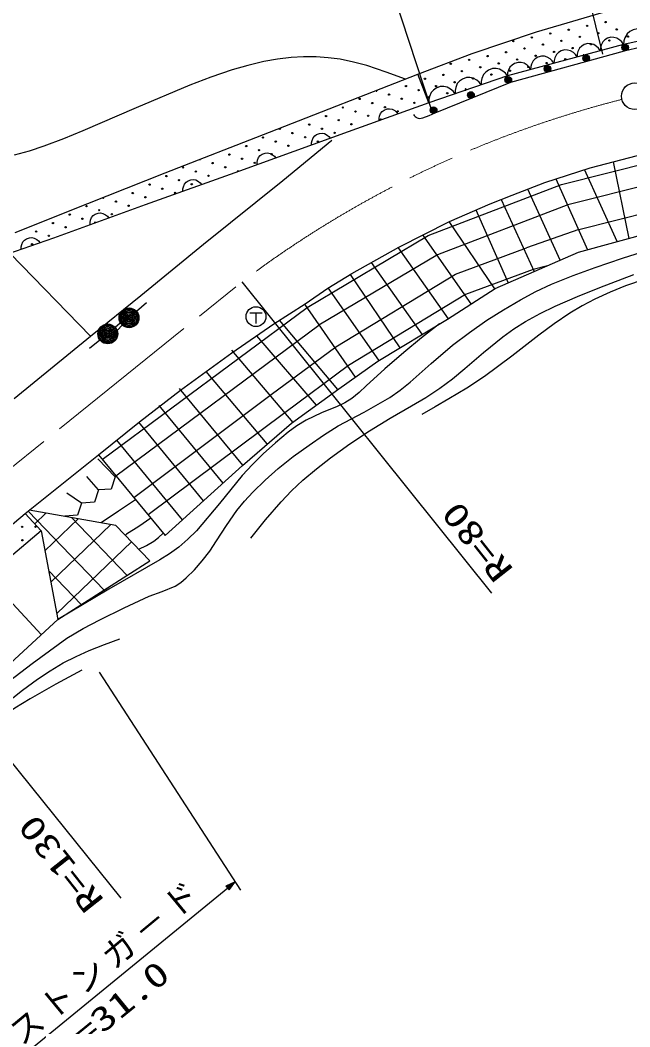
# Model space of a CAD drawing. Units: millimetres, scale not verified. Extents: x 40000 to 680000, y 20000 to 380000.
# Drawn here: x 114295 to 160059, y 242903 to 318532 of the extents above; entities that cross this region are included whole.
import ezdxf
from ezdxf.enums import TextEntityAlignment as Align

# ---------------------------------------------------------------- set-up
doc = ezdxf.new("R2010")
doc.units = ezdxf.units.MM
doc.header["$LTSCALE"] = 1000
doc.linetypes.add('CHAIN', pattern=[18.5, 12, -1.5, 3.5, -1.5])
doc.layers.add('M-BGD', color=7, linetype='Continuous', lineweight=25)
doc.layers.add('M-BMK', color=2, linetype='CHAIN', lineweight=13)
doc.styles.add('ＭＳ ゴシック', font='')
doc.styles.get('ＭＳ ゴシック').set_extended_font_data('MS Gothic')

# ---------------------------------------------------------------- blocks, each defined once
blk = doc.blocks.new('BUHIN2')
at = {"color": 7, "linetype": 'Continuous', "lineweight": 25}
blk.add_circle((0, 0), 995, dxfattribs=at)
blk = doc.blocks.new('BUHIN26')
at = {"color": 7, "linetype": 'Continuous', "lineweight": 25}
blk.add_lwpolyline([(349, -664), (169, -691), (-3, -679), (-215, -630), (-372, -526), (-500, -395), (-608, -189), (-644, -8), (-641, 180), (-563, 386), (-476, 534), (-349, 664)], dxfattribs=at)
blk = doc.blocks.new('BUHIN77')
at = {"color": 7, "linetype": 'Continuous', "lineweight": 25}
for radius in [249, 220, 191, 161, 132, 97.5, 67.5, 38.8, 7.5]:
    blk.add_circle((-232, -89), radius, dxfattribs=at)
blk = doc.blocks.new('BUHIN78')
at = {"color": 7, "linetype": 'Continuous', "lineweight": 25}
for radius in [249, 220, 191, 161, 132, 97.5, 67.5, 38.8, 7.5]:
    blk.add_circle((-228, -99), radius, dxfattribs=at)
blk = doc.blocks.new('BUHIN79')
at = {"color": 7, "linetype": 'Continuous', "lineweight": 25}
for radius in [249, 220, 191, 161, 132, 97.5, 67.5, 38.8, 7.5]:
    blk.add_circle((-216, -124), radius, dxfattribs=at)
blk = doc.blocks.new('BUHIN96')
at = {"color": 7, "linetype": 'Continuous', "lineweight": 25}
for radius in [746, 660, 574, 484, 398, 292, 202, 116, 22.5]:
    blk.add_circle((0, 0), radius, dxfattribs=at)
blk = doc.blocks.new('BUHIN117')
at = {"color": 7, "linetype": 'Continuous', "lineweight": 25}
blk.add_lwpolyline([(-368, 1037), (-579, 874), (-737, 678), (-893, 395), (-937, 123), (-928, -149), (-814, -470), (-650, -686), (-444, -870), (-144, -991), (100, -1038), (368, -1037)], dxfattribs=at)
blk = doc.blocks.new('BUHIN118')
at = {"color": 7, "linetype": 'Continuous', "lineweight": 25}
blk.add_lwpolyline([(-353, 830), (-517, 687), (-637, 518), (-751, 279), (-773, 54), (-752, -168), (-643, -425), (-498, -594), (-320, -734), (-69, -818), (134, -845), (353, -830)], dxfattribs=at)
blk = doc.blocks.new('BUHIN119')
at = {"color": 7, "linetype": 'Continuous', "lineweight": 25}
blk.add_lwpolyline([(-468, 927), (-647, 750), (-771, 547), (-884, 263), (-892, 3), (-851, -250), (-706, -537), (-527, -720), (-312, -868), (-17, -946), (218, -961), (468, -927)], dxfattribs=at)
blk = doc.blocks.new('BUHIN233')
at = {"color": 7, "linetype": 'Continuous', "lineweight": 25}
for p, q in [((-227, -493), (-352, 413)), ((-290, -40), (513, 70))]:
    blk.add_line(p, q, dxfattribs=at)
blk.add_circle((0, 0), 746, dxfattribs=at)

msp = doc.modelspace()

# ---------------------------------------------------------------- hatches: boundary and pattern name
at = {"layer": 'M-BGD'}
h = msp.add_hatch(dxfattribs=at)
h.set_pattern_fill('USER', color=256, style=0, pattern_type=2)
h.set_pattern_definition([(133.854, (124035, 277909), (-1442.2, -1385.65), []), (223.854, (124035, 277909), (1385.65, -1442.2), [])])
h.paths.add_polyline_path([(117131, 273514), (124035, 277909), (121483, 280565), (114977, 281718), (114670, 281473), (115868, 280178)])

# ---------------------------------------------------------------- linework, layer by layer
for p, q in [((155097, 327684), (158006, 315964)), ((141196, 323877), (145088, 311986)), ((153064, 317666), (159359, 319507)), ((148222, 316030), (153064, 317666)), ((166041, 318053), (159578, 316712)), ((159578, 316712), (150873, 314348)), ((144143, 314468), (148222, 316030)), ((133013, 310115), (144143, 314468)), ((144978, 312321), (144143, 314468)), ((144978, 312321), (144143, 314468)), ((150873, 314348), (144978, 312321)), ((144978, 312321), (138916, 310135)), ((145423, 311540), (144960, 311353)), ((125182, 307054), (133013, 310115)), ((138916, 310135), (130747, 307174)), ((134002, 306480), (137697, 309506)), ((154932, 306180), (165315, 308800)), ((157074, 307443), (161808, 308674)), ((158807, 307894), (159976, 302129)), ((130747, 307174), (123686, 304659)), ((153688, 306335), (157074, 307443)), ((165710, 307249), (155415, 304651)), ((159111, 301894), (156666, 307309)), ((119364, 304746), (125182, 307054)), ((128055, 301698), (134002, 306480)), ((151226, 305381), (153688, 306335)), ((154503, 306601), (156873, 301284)), ((156231, 302800), (170171, 306340)), ((144922, 302352), (154932, 306180)), ((154826, 300501), (152407, 305838)), ((149564, 304734), (151226, 305381)), ((150401, 305060), (152879, 299650)), ((113909, 302569), (119364, 304746)), ((123686, 304659), (116809, 302155)), ((155415, 304651), (145622, 300907)), ((146516, 303411), (149564, 304734)), ((148500, 304272), (150928, 298797)), ((142730, 301471), (146516, 303411)), ((149929, 298358), (146504, 303404)), ((156195, 301100), (164320, 303313)), ((156231, 302800), (152292, 301436)), ((116809, 302155), (113351, 300962)), ((135836, 296947), (144922, 302352)), ((148155, 297219), (144530, 302393)), ((123341, 297844), (128055, 301698)), ((139196, 299506), (142730, 301471)), ((142659, 301432), (146413, 296100)), ((146976, 299450), (152292, 301436)), ((149940, 298365), (156195, 301100)), ((119582, 294786), (113553, 301005)), ((145622, 300907), (136724, 295613)), ((144473, 294931), (140678, 300330)), ((137380, 298398), (139196, 299506)), ((152800, 299811), (147721, 297914)), ((153870, 300083), (152800, 299811)), ((149692, 275495), (130951, 298883)), ((137981, 293996), (146976, 299450)), ((139073, 299430), (142802, 293926)), ((135687, 297228), (137380, 298398)), ((141223, 292977), (137423, 298424)), ((146372, 296073), (149940, 298365)), ((119582, 294786), (123341, 297844)), ((123031, 296665), (123781, 297327)), ((133348, 295720), (135687, 297228)), ((147721, 297914), (138930, 292583)), ((120462, 285532), (135836, 296947)), ((135637, 297195), (139447, 291718)), ((121432, 295458), (122180, 296122)), ((130178, 293534), (133348, 295720)), ((138145, 290788), (133761, 295986)), ((141133, 292922), (146372, 296073)), ((121954, 295623), (121269, 294895)), ((121481, 284296), (136724, 295613)), ((113858, 290100), (119582, 294786)), ((120283, 294494), (119500, 293872)), ((132029, 294811), (136511, 289598)), ((126330, 290733), (130178, 293534)), ((130161, 293745), (134757, 288304)), ((133137, 290402), (137981, 293996)), ((138216, 290839), (141133, 292922)), ((132847, 286691), (128251, 292132)), ((138930, 292583), (134153, 289039)), ((123252, 288363), (126330, 290733)), ((131000, 285104), (126259, 290862)), ((134674, 288261), (138216, 290839)), ((122821, 282672), (133137, 290402)), ((134153, 289039), (123911, 281365)), ((124715, 289590), (129518, 283757)), ((120180, 285874), (123252, 288363)), ((123171, 288319), (128037, 282409)), ((130976, 285084), (134674, 288261)), ((126482, 280994), (121550, 286984)), ((114670, 281473), (120180, 285874)), ((121427, 284223), (120127, 285584)), ((120180, 285874), (125181, 279810)), ((125181, 279810), (130976, 285084)), ((120168, 283235), (119294, 284248)), ((121427, 284223), (121127, 283309)), ((118910, 282246), (117787, 282998)), ((120168, 283235), (119869, 282321)), ((121127, 283309), (120168, 283235)), ((118910, 282246), (118610, 281332)), ((119869, 282321), (118910, 282246)), ((110607, 278056), (114670, 281473)), ((115868, 280178), (114670, 281473)), ((121483, 280565), (114977, 281718)), ((118610, 281332), (117652, 281257)), ((115868, 280178), (110839, 275923)), ((115868, 280178), (117131, 273514)), ((124035, 277909), (121483, 280565)), ((117131, 273514), (124035, 277909)), ((121868, 252567), (102847, 276207)), ((115883, 272367), (113456, 275007)), ((117131, 273514), (112138, 268924)), ((130857, 253167), (120245, 269552)), ((113657, 240073), (130441, 253809))]:
    msp.add_line(p, q, dxfattribs=at)
for points in [[(275360, 295452), (258936, 300986), (244874, 305442), (234993, 308060), (220692, 311506), (207400, 314708), (200230, 316239), (192155, 317492), (179525, 318363), (170962, 318154), (166024, 317701), (159620, 316205), (151092, 313838), (145423, 311540)], [(143208, 314102), (141777, 314636), (140315, 315117), (139318, 315382), (138309, 315588), (137419, 315712), (136523, 315775), (135574, 315779), (134626, 315722), (133603, 315598), (132578, 315413), (131381, 315131), (130200, 314791), (128610, 314246), (127034, 313642), (123008, 311954), (119006, 310211), (117560, 309606), (116082, 309053), (114969, 308696), (113841, 308397)], [(141242, 310974), (141240, 311156), (141275, 311325), (141353, 311528), (141477, 311669), (141625, 311778), (141844, 311857), (142028, 311867), (142213, 311838), (142407, 311733), (142541, 311626), (142653, 311483)], [(144960, 311353), (144496, 311165), (144400, 311136), (144307, 311126), (144205, 311138), (144113, 311166), (144021, 311218), (143945, 311279), (143884, 311364), (143845, 311440)], [(126510, 305665), (126509, 305848), (126544, 306016), (126623, 306219), (126749, 306359), (126897, 306467), (127116, 306545), (127300, 306555), (127485, 306526), (127678, 306419), (127812, 306312), (127923, 306168)], [(119543, 303151), (119540, 303333), (119575, 303501), (119652, 303705), (119776, 303846), (119924, 303956), (120143, 304035), (120326, 304046), (120512, 304018), (120706, 303913), (120840, 303807), (120952, 303664)], [(114371, 301314), (114371, 301497), (114409, 301665), (114490, 301867), (114616, 302006), (114766, 302113), (114986, 302189), (115169, 302197), (115355, 302165), (115547, 302057), (115680, 301948), (115789, 301803)], [(112616, 268246), (115191, 270202), (117799, 272106), (119024, 272821), (120277, 273484), (122109, 274393), (123967, 275246), (124959, 275608), (125918, 276022), (126354, 276296), (126766, 276627), (127388, 277245), (127967, 277906), (128527, 278642), (129041, 279416), (129771, 280563), (130555, 281682), (131134, 282392), (131761, 283066), (132685, 283980), (133657, 284857), (134795, 285754), (135978, 286610), (137056, 287352), (138165, 288043), (140116, 289086), (142045, 290187), (142828, 290739), (143575, 291339), (145145, 292746), (146754, 294107), (148019, 295068), (149328, 295985), (150563, 296780), (151839, 297529), (152992, 298143), (154181, 298707), (155799, 299355), (157451, 299952), (159501, 300656), (161569, 301302)], [(131598, 279607), (132715, 280997), (133881, 282353), (134666, 283175), (135501, 283961), (136530, 284834), (137598, 285663), (139038, 286694), (140519, 287681), (142067, 288638), (143657, 289550), (144735, 290184), (145786, 290872), (146742, 291588), (147664, 292353), (149071, 293573), (150514, 294745), (151352, 295342), (152233, 295895), (153329, 296500), (154452, 297053), (156121, 297780), (157812, 298452), (160353, 299419)], [(161131, 299051), (159744, 298560), (158571, 298090), (157426, 297566), (156472, 297064), (155548, 296509), (154380, 295722), (153236, 294878), (151208, 293299), (149141, 291765), (147818, 290894), (146461, 290071), (145456, 289492), (144439, 288916)], [(145760, 295705), (144410, 294656), (143092, 293554), (141666, 292335), (140268, 291061), (139747, 290562), (139189, 290112), (138666, 289789), (138100, 289512), (136917, 289023), (135753, 288477), (135064, 288051), (134406, 287575), (133455, 286785), (132535, 285941), (131729, 285150), (130962, 284312), (129269, 282226), (127529, 280177), (126891, 279545), (126206, 278952), (125515, 278447), (124790, 277991), (120946, 275778), (117131, 273514)], [(122959, 282504), (121671, 281638), (120376, 280761)], [(124100, 281120), (123208, 280489), (122279, 279905), (122227, 279874), (122176, 279843)], [(123192, 278786), (123774, 279060), (124322, 279385), (124688, 279671), (125039, 279981)], [(113370, 267321), (114459, 268197), (115588, 269027), (116540, 269657), (117530, 270240), (118489, 270732), (119482, 271172), (120625, 271623), (121789, 272052)], [(118934, 269697), (116973, 268651), (115044, 267553), (113890, 266833), (112761, 266056), (111912, 265406), (111102, 264711), (110126, 263758), (109188, 262758), (108441, 261897), (107735, 260991), (107122, 260103), (106552, 259174), (106103, 258383), (105604, 257629), (105405, 257369), (105196, 257104)], [(130382, 253761), (129976, 253223), (129774, 253470), (130380, 253759)], [(129984, 253435), (130087, 253520), (129996, 253421), (129972, 253450), (130087, 253520)]]:
    msp.add_lwpolyline(points, dxfattribs=at)
for points in [[(130441, 253809), (129742, 253479), (129980, 253189)], [(130322, 253712), (129980, 253262), (129814, 253466)], [(130264, 253664), (129984, 253302), (129854, 253462)], [(130205, 253616), (129988, 253342), (129893, 253458)], [(130147, 253568), (129992, 253381), (129933, 253454)]]:
    msp.add_lwpolyline(points, close=True, dxfattribs=at)
for centre in [(158239, 318389), (155470, 317815), (156854, 318102), (159075, 317840), (151316, 316953), (152700, 317240), (154085, 317527), (154921, 316979), (156306, 317266), (157690, 317553), (158526, 317004), (159911, 317292), (150767, 316117), (152152, 316404), (153536, 316691), (154372, 316143), (155757, 316430), (157142, 316717), (147997, 315542), (149382, 315829), (151603, 315568), (152988, 315855), (155208, 315594), (146613, 315255), (147449, 314706), (148833, 314993), (150218, 315281), (151054, 314732), (152439, 315019), (153824, 315307), (144679, 314131), (146064, 314419), (146900, 313870), (148285, 314157), (149669, 314445), (143250, 313582), (144200, 313273), (145515, 313583), (139778, 312610), (141989, 312941), (142940, 312631), (143891, 312322), (144966, 312747), (146351, 313034), (138517, 311969), (139468, 311659), (140729, 312300), (141679, 311990), (142630, 311681), (137257, 311328), (138207, 311018), (140419, 311349), (133785, 310356), (134735, 310046), (135996, 310687), (136947, 310377), (137898, 310067), (139158, 310708), (132524, 309715), (133475, 309405), (135686, 309736), (136637, 309426), (131263, 309074), (132214, 308764), (134426, 309095), (128742, 307791), (130003, 308433), (130954, 308123), (131904, 307813), (133165, 308454), (126531, 307460), (127482, 307150), (129693, 307482), (125270, 306819), (126221, 306509), (128432, 306841), (122749, 305537), (124010, 306178), (124960, 305868), (125911, 305559), (127172, 306200), (121488, 304896), (123700, 305227), (119277, 304565), (120228, 304255), (122439, 304586), (116756, 303283), (118016, 303924), (118967, 303614), (121179, 303945), (115495, 302642), (117707, 302973), (116446, 302332), (115186, 301691), (114448, 280459), (115448, 280475), (114464, 279459)]:
    msp.add_circle(centre, 49.8, dxfattribs=at)
for centre, start, end in [((156593, 315881), 38.33454, 172.04957), ((141038, 313251), 198.39591, 24.32235), ((147736, 313321), 298.54827, 279.40297), ((141370, 311040), 357.95034, 221.70824), ((127791, 308101), 231.53787, 351.15939), ((130644, 307172), 338.05381, 241.14606), ((120538, 305206), 195.15259, 28.12761), ((119918, 303304), 1.27841, 218.74091)]:
    msp.add_arc(centre, 49.8, start, end, dxfattribs=at)
at = {"layer": 'M-BMK'}
msp.add_line((102847, 276207), (130951, 298883), dxfattribs=at)
msp.add_arc((179160, 235040), 80000, 104.26181, 127.05734, dxfattribs=at)

# ---------------------------------------------------------------- block references
at = {"layer": 'M-BGD', "rotation": 262.17084}
for name, p in [('BUHIN117', (160655, 316935)), ('BUHIN118', (158707, 316475)), ('BUHIN118', (155225, 315530)), ('BUHIN118', (156966, 316003)), ('BUHIN77', (159770, 316240)), ('BUHIN118', (151743, 314584)), ('BUHIN118', (153484, 315057)), ('BUHIN78', (156855, 315437)), ('BUHIN119', (149890, 314010)), ('BUHIN78', (153940, 314628)), ('BUHIN119', (147926, 313335)), ('BUHIN79', (151029, 313812)), ('BUHIN2', (160422, 312815)), ('BUHIN119', (145961, 312659)), ('BUHIN79', (148226, 312676)), ('BUHIN79', (145423, 311540)), ('BUHIN26', (136874, 309395)), ('BUHIN26', (132789, 307914)), ('BUHIN96', (122468, 296169)), ('BUHIN233', (131996, 296260)), ('BUHIN96', (120871, 294960))]:
    msp.add_blockref(name, p, dxfattribs=at)

# ---------------------------------------------------------------- texts
at = {"layer": 'M-BGD', "style": 'ＭＳ ゴシック', "width": 1.35}
for s, rotation, p in [('R=80', 128.3, (151827, 277583)), ('R=130', 128.3, (121097, 252742)), ('L=31.0', 39.2, (118212, 239791))]:
    msp.add_text(s, height=1833, rotation=rotation, dxfattribs=at).set_placement(p, align=Align.BOTTOM_LEFT)
at = {"layer": 'M-BGD', "insert": (114472, 241336), "char_height": 1833, "attachment_point": 7, "rotation": 39.6, "style": 'ＭＳ ゴシック'}
msp.add_mtext('\\T1.2;ストンガ－ド', dxfattribs=at)

doc.saveas('drawing.dxf')
